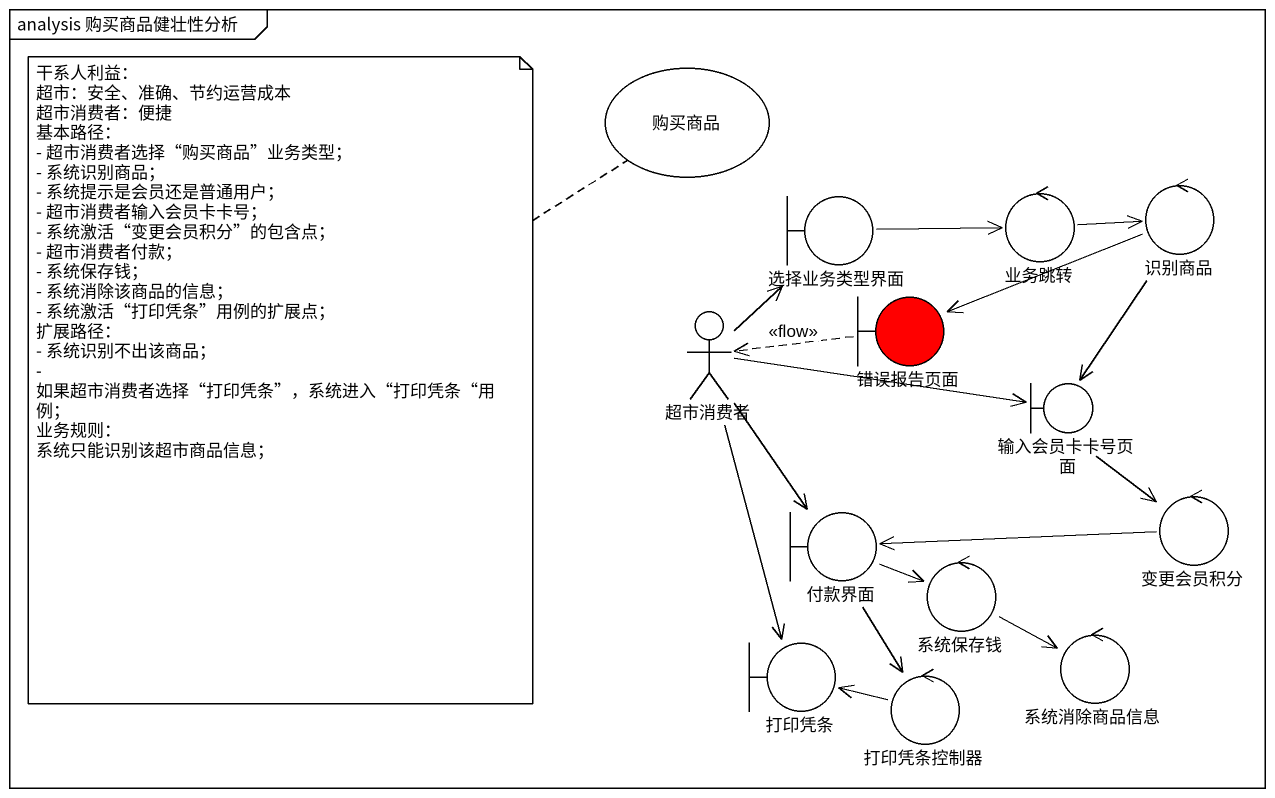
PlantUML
@startuml
mainframe analysis 购买商品健壮性分析
usecase 购买商品
control 业务跳转
control 识别商品
boundary 选择业务类型界面
actor 超市消费者
boundary 错误报告页面 #FF0000
boundary 输入会员卡卡号页面
boundary 付款界面
control 变更会员积分
control 系统保存钱
boundary 打印凭条
control 打印凭条控制器
control 系统消除商品信息
业务跳转 -right-> 识别商品
识别商品 -left-> 错误报告页面
识别商品 --> 输入会员卡卡号页面
选择业务类型界面 -right-> 业务跳转
超市消费者 -up-> 选择业务类型界面
超市消费者 -right-> 输入会员卡卡号页面
超市消费者 --> 付款界面
超市消费者 --> 打印凭条
错误报告页面 .left.> 超市消费者 : <<flow>>
输入会员卡卡号页面 --> 变更会员积分
付款界面 -right-> 系统保存钱
付款界面 --> 打印凭条控制器
变更会员积分 -left-> 付款界面
系统保存钱 -right-> 系统消除商品信息
打印凭条控制器 -left-> 打印凭条
note bottom of 购买商品
  干系人利益：
  超市：安全、准确、节约运营成本
  超市消费者：便捷
  基本路径：
  - 超市消费者选择“购买商品”业务类型；
  - 系统识别商品；
  - 系统提示是会员还是普通用户；
  - 超市消费者输入会员卡卡号；
  - 系统激活“变更会员积分”的包含点；
  - 超市消费者付款；
  - 系统保存钱；
  - 系统消除该商品的信息；
  - 系统激活“打印凭条”用例的扩展点；
  扩展路径：
  - 系统识别不出该商品；
  - 如果超市消费者选择“打印凭条”，系统进入“打印凭条“用例；
  业务规则：
  系统只能识别该超市商品信息；
end note
@enduml
